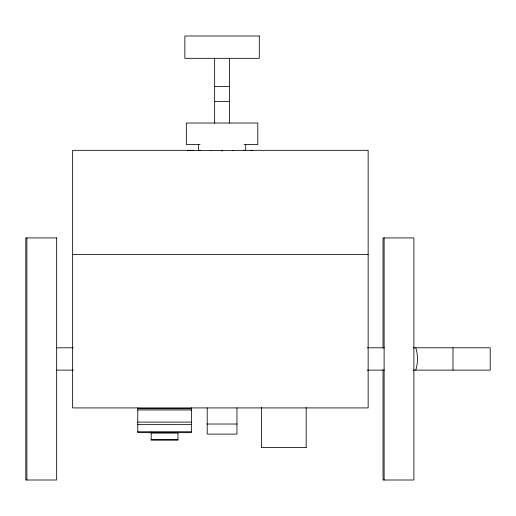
<?xml version="1.0" encoding="UTF-8"?>
<svg xmlns="http://www.w3.org/2000/svg" width="516" height="516" viewBox="0 0 516 516"><rect width="100%" height="100%" fill="white"/><g stroke="black" fill="none" stroke-linecap="round" stroke-linejoin="round"><path stroke-width="0.77" d="M415.78 370.114C418.05 362.929 418.018 354.95 415.793 347.855M187.85 150.459L200.389 150.388M243.765 150.388L246.287 150.362M214.637 86.565L229.517 86.565M214.637 101.452L229.517 101.452M200.008 144.577L186.353 144.577L186.353 123.014L257.8 123.014L257.8 144.577L244.145 144.577M193.61 150.33L72.633 150.324L72.633 407.917L368.147 407.917L368.147 150.324L250.544 150.33M200.763 150.395L198.447 150.395L245.706 150.395L244.158 150.395M72.633 254.375L368.147 254.375M56.373 347.797L73.272 347.797M367.25 347.797L384.362 347.797M413.361 347.797L490.2 347.797L490.2 370.127L413.361 370.127M56.373 370.127L73.272 370.127M367.25 370.127L384.362 370.127M137.778 408.717L191.365 408.717M137.778 409.975L191.365 409.975M137.778 422.107L191.365 422.107M207.193 424.029L236.96 424.029M137.778 424.642L191.365 424.642M137.778 431.769L191.365 431.769M151.175 433.04L177.968 433.04M151.175 439.374L177.968 439.374M261.522 447.507L306.175 447.507M452.99 347.797L452.99 370.127M384.117 237.921L384.117 480.003M383.033 348.242L383.033 237.921L413.89 237.921L413.89 480.003L383.033 480.003L383.033 369.682M306.175 407.634L306.175 447.52M261.522 407.634L261.522 447.52M245.706 144.577L245.706 150.524M236.96 407.924L236.96 434.098L207.193 434.098L207.193 407.924M229.517 58.327L229.517 123.208M222.08 150.259L222.08 151.136M214.637 58.327L214.637 123.208M198.447 144.577L198.447 150.524M191.365 407.904L191.365 432.653L137.778 432.653L137.778 407.904M177.968 432.131L177.968 440.18L151.175 440.18L151.175 432.131M26.89 237.921L26.89 480.003M211.128 150.614A11.036 11.036 0 0 1 211.167 150.337M232.987 150.337A11.036 11.036 0 0 1 233.026 150.614M246.732 150.343A34.237 1.155 -0.7 0 1 252.73 150.562M259.29 35.997L184.863 35.997L184.863 58.327L259.29 58.327L259.29 35.997M56.657 237.921L25.8 237.921L25.8 480.003L56.657 480.003L56.657 237.921"/></g></svg>
